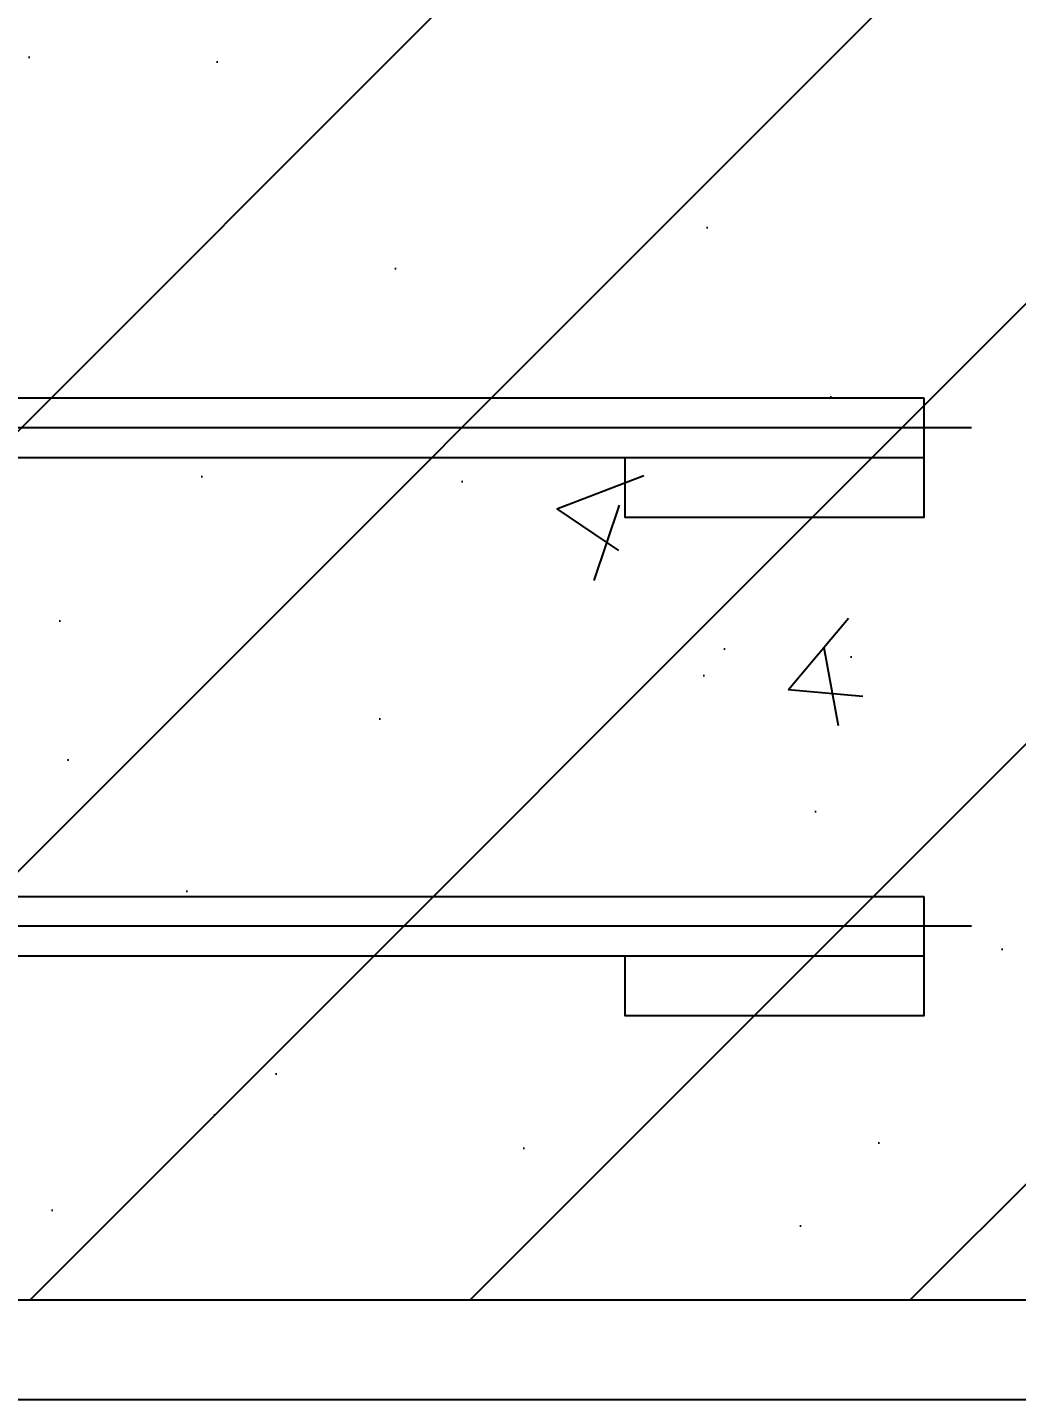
# Model space of a CAD drawing. Extents: x 6843040 to 15500510, y -6507076 to -4940511.
# Drawn here: x 7652007.8 to 7652206.4, y -6168503.9 to -6168228.5 of the extents above; entities that cross this region are included whole.
import ezdxf
from ezdxf.enums import TextEntityAlignment as Align

# ---------------------------------------------------------------- set-up
doc = ezdxf.new("R2010")
doc.units = 0
doc.header["$LTSCALE"] = 1000
doc.header["$MEASUREMENT"] = 0
doc.linetypes.add('ACAD_ISO04W100', pattern=[30.5, 24, -3, 0.5, -3])
doc.linetypes.add('HIDDEN', pattern=[0.375, 0.25, -0.125])
for name, color, linetype in [('E_LINE_1', 1, 'Continuous'), ('GC', 3, 'Continuous'), ('LT-dim 1', 3, 'Continuous'), ('LT-dim 2', 253, 'Continuous'), ('LT-dim 4', 253, 'Continuous'), ('LT-dim 5', 3, 'Continuous'), ('LT-dim 50', 253, 'Continuous'), ('LT-Fill-玻璃1', 14, 'Continuous'), ('LT-文字标注', 7, 'Continuous'), ('LT-焊缝', 1, 'Continuous'), ('PUB_HATCH', 8, 'Continuous'), ('Q02中线', 3, 'Continuous'), ('Q03轴线', 1, 'ACAD_ISO04W100'), ('Q08虚线', 75, 'HIDDEN'), ('Q09辅材', 31, 'Continuous'), ('WELDING', 1, 'Continuous'), ('批荡层', 213, 'Continuous')]:
    doc.layers.add(name, color=color, linetype=linetype)
doc.styles.add('LT-文字标注', font='romans.shx', dxfattribs={"width": 0.8, "bigfont": 'gbhzfs.shx'})

# ---------------------------------------------------------------- blocks, each defined once
blk = doc.blocks.new('LT-BLK-20220127160324', base_point=(-28533.22878983965, -2765.200322864111))
at = {"color": 1, "linetype": 'ACAD_ISO04W100', "ltscale": 0.4}
for p, q in [((-28777.79650946474, -2715.166449711192), (-28533.22878983943, -2715.166449711192)), ((-28521.34176281607, -2765.200322864112), (-28586.01604931476, -2765.200322864112)), ((-28777.79650946474, -2815.200322864112), (-28533.22878983943, -2815.200322864112))]:
    blk.add_line(p, q, dxfattribs=at)
at = {"layer": 'GC', "color": 3}
blk.add_lwpolyline([(-28543.22878983943, -2865.200322864112), (-28543.22878983943, -2665.200322864112), (-28533.22878983943, -2665.200322864112), (-28533.22878983943, -2865.200322864112)], close=True, dxfattribs=at)
for points in [[(-28543.22878983943, -2709.166449711192), (-28768.22878983943, -2709.166449711192)], [(-28768.22878983943, -2709.166449711192), (-28768.22878983943, -2733.166449711192), (-28708.22878983943, -2733.166449711192), (-28708.22878983943, -2721.166449711192)], [(-28543.22878983943, -2809.200322864112), (-28768.22878983943, -2809.200322864112)], [(-28768.22878983943, -2809.200322864112), (-28768.22878983943, -2833.200322864112), (-28708.22878983943, -2833.200322864112), (-28708.22878983943, -2821.200322864112)]]:
    blk.add_lwpolyline(points, dxfattribs=at)
at = {"layer": 'GC', "ltscale": 3}
for points in [[(-28768.22878983943, -2721.166449711192), (-28543.22878983943, -2721.166449711192)], [(-28768.22878983943, -2821.200322864112), (-28543.22878983943, -2821.200322864112)]]:
    blk.add_lwpolyline(points, dxfattribs=at)
at = {"layer": 'LT-文字标注', "style": 'LT-文字标注', "width": 0.8}
blk.add_text('MJ-01', height=6, rotation=270, dxfattribs=at).set_placement((-28541.59687122377, -2776.851695046294), align=Align.BOTTOM_RIGHT)
blk = doc.blocks.new('LT-BLK-20230912092320', base_point=(26757.03690911889, -59640.51827964919))
at = {"layer": 'GC', "elevation": -7.885113618080002e-10}
blk.add_lwpolyline([(26737.03690921515, -59620.51827953071), (26737.03690904239, -59660.51827953071), (26777.03690904239, -59660.51827970371), (26777.03690921515, -59620.51827970371)], close=True, dxfattribs=at)
at = {"layer": 'LT-焊缝', "elevation": -7.885113618080002e-10}
for points in [[(26737.03690950568, -59620.51827953071, -0.5773502691896255), (26744.53690952441, -59616.18815254423, 0.267949192431045), (26742.03690950568, -59620.51827955234, -0.5773502691896255), (26749.53690952441, -59616.18815256585, 0.267949192431045), (26747.03690950568, -59620.51827957396, -0.5773502691896255), (26754.53690952441, -59616.18815258748, 0.267949192431045), (26752.03690950568, -59620.51827959558, -0.5773502691896255), (26759.53690952441, -59616.1881526091, 0.267949192431045), (26757.03690950568, -59620.51827961721, -0.5773502691896255), (26764.53690952441, -59616.18815263073, 0.267949192431045), (26762.03690950568, -59620.51827963883, -0.9999999999999999), (26772.03690950568, -59620.51827968208, -0.9999999999999999)], [(26737.03690904239, -59660.51827953071, -0.5773502691896255), (26732.70678205587, -59653.01827951201, 0.2679491924310612), (26737.03690906399, -59655.51827953071, -0.5773502691896255), (26732.70678207746, -59648.01827951201, 0.2679491924310612), (26737.03690908558, -59650.51827953071, -0.5773502691896255), (26732.70678209906, -59643.01827951201, 0.2679491924310612), (26737.03690910718, -59645.51827953071, -0.5773502691896255), (26732.70678212065, -59638.01827951201, 0.2679491924310612), (26737.03690912877, -59640.51827953071, -0.5773502691896255), (26732.70678214225, -59633.01827951201, 0.2679491924310612), (26737.03690915037, -59635.51827953071, -0.5773502691896255), (26732.70678216384, -59628.01827951201, 0.2679491924310612), (26737.03690917196, -59630.51827953071, -0.9999999999999999), (26737.03690921515, -59620.51827953071, -0.9999999999999999)], [(26777.03690933269, -59660.51827970371, 0.5773502691896255), (26781.36703631917, -59653.01827968498, -0.267949192431045), (26777.03690931106, -59655.51827970371, 0.5773502691896255), (26781.36703629755, -59648.01827968498, -0.267949192431045), (26777.03690928944, -59650.51827970371, 0.5773502691896255), (26781.36703627592, -59643.01827968498, -0.267949192431045), (26777.03690926782, -59645.51827970371, 0.5773502691896255), (26781.3670362543, -59638.01827968498, -0.267949192431045), (26777.03690924619, -59640.51827970371, 0.5773502691896255), (26781.36703623267, -59633.01827968498, -0.267949192431045), (26777.03690922457, -59635.51827970371, 0.5773502691896255), (26781.36703621105, -59628.01827968498, -0.267949192431045), (26777.03690920294, -59630.51827970371, 0.9999999999999999), (26777.03690915969, -59620.51827970371, 0.9999999999999999)], [(26777.03690933269, -59660.51827970371, -0.5773502691896255), (26769.53690931396, -59664.84840669019, 0.2679491924310453), (26772.03690933269, -59660.51827968208, -0.5773502691896255), (26764.53690931396, -59664.84840666856, 0.2679491924310453), (26767.03690933269, -59660.51827966046, -0.5773502691896255), (26759.53690931396, -59664.84840664694, 0.2679491924310453), (26762.03690933269, -59660.51827963883, -0.5773502691896255), (26754.53690931396, -59664.84840662531, 0.2679491924310453), (26757.03690933269, -59660.51827961721, -0.5773502691896255), (26749.53690931396, -59664.84840660369, 0.2679491924310453), (26752.03690933269, -59660.51827959558, -0.5773502691896255), (26744.53690931396, -59664.84840658207, 0.2679491924310453), (26747.03690933269, -59660.51827957396, -0.9999999999999999), (26737.03690933269, -59660.51827953071, -0.9999999999999999)]]:
    blk.add_lwpolyline(points, format="xyb", dxfattribs=at)
at = {"layer": 'Q02中线'}
for centre, start, end in [((26757.03690912202, -59622.24172785112), 14.85003435053644, 165.1499661307899), ((26757.03690912202, -59658.79483164779), 194.8500338692101, 345.1499656494636)]:
    blk.add_arc(centre, 6.724602048390796, start, end, dxfattribs=at)
at = {"layer": 'Q03轴线', "ltscale": 0.2, "elevation": -7.885113618080002e-10}
for points in [[(26757.036909285, -59618.1217996455), (26757.03690889757, -59662.91475964852)], [(26734.64040912222, -59640.5182794533), (26779.43340911996, -59640.51827977367)]]:
    blk.add_lwpolyline(points, dxfattribs=at)
at = {"layer": 'Q08虚线', "ltscale": 20}
for p, q in [((26750.53690894181, -59660.51827952204), (26750.53690911457, -59620.51827952204)), ((26763.53690911457, -59620.51827965277), (26763.53690894181, -59660.51827965277))]:
    blk.add_line(p, q, dxfattribs=at)
at = {"layer": 'Q09辅材', "elevation": -7.885113618080002e-10}
for points in [[(26757.03690918069, -59628.51827964701, -1), (26757.03690907685, -59652.51827964701, -1), (26757.03690918069, -59628.51827964701, -1)], [(26757.03690916672, -59631.82003763832, -1), (26757.03690909129, -59649.2165216557, -1), (26757.03690916672, -59631.82003763832, -1)], [(26757.03690915462, -59634.51827964701, -1), (26757.03690910293, -59646.51827964701, -1), (26757.03690915462, -59634.51827964701, -1)], [(26761.6869091196, -59640.51827967457, -2.414213553180824), (26757.03690911923, -59635.8682796485, -2.414213553180824)]]:
    blk.add_lwpolyline(points, format="xyb", dxfattribs=at)
blk.add_lwpolyline([(26766.96190912556, -59640.51827970484), (26761.99940918852, -59631.51827968336), (26752.0744091915, -59631.51827960318), (26747.11190911662, -59640.51827955193), (26752.07440902432, -59649.51827958828), (26761.99940908095, -59649.51827966846), (26766.96190912556, -59640.51827970484)], dxfattribs=at)
blk = doc.blocks.new('LT-BLK-20240910174306', base_point=(-5314322.416525414, -274178.3343760101))
at = {"layer": 'LT-Fill-玻璃1'}
h = blk.add_hatch(dxfattribs=at)
h.set_pattern_fill('DOTS', color=8, scale=0.5)
h.set_pattern_definition([(0, (-5830511.421830405, -915288.5849964796), (0.396875, 0.79375), [0, -0.79375])])
h.paths.add_polyline_path([(-5314418.416507781, -274118.3349154486), (-5314418.416507781, -274116.3349156078), (-5314505.514428652, -274116.3340869455), (-5314505.514428652, -274240.3340869455), (-5314417.691559562, -274240.3349221753), (-5314417.691559562, -274238.334922175), (-5314503.514428652, -274238.3340869455), (-5314503.514428652, -274118.3340869455)])
at = {"layer": 'WELDING'}
h = blk.add_hatch(color=256, dxfattribs=at)
h.dxf.hatch_style = 1
edge = h.paths.add_edge_path()
edge.add_line((-5314332.416525424, -274112.3343760101), (-5314332.416525424, -274118.3343760101))
edge.add_line((-5314332.416525424, -274118.3343760101), (-5314338.416525424, -274118.3343760101))
edge.add_arc((-5314332.416525424, -274118.3343760101), 6, 90, 180, ccw=False)
h = blk.add_hatch(color=256, dxfattribs=at)
h.dxf.hatch_style = 1
edge = h.paths.add_edge_path()
edge.add_line((-5314332.416525424, -274244.3343760101), (-5314332.416525424, -274238.3343760101))
edge.add_line((-5314332.416525424, -274238.3343760101), (-5314338.416525424, -274238.3343760101))
edge.add_arc((-5314332.416525424, -274238.3343760101), 6, 180, 270)
at = {"layer": 'GC'}
blk.add_line((-5314338.416525424, -274118.3343760101), (-5314338.416525424, -274238.3343760101), dxfattribs=at)
at = {"layer": 'GC', "elevation": -1.386131914957855e-08}
blk.add_lwpolyline([(-5314332.416525415, -274238.3343760098), (-5314332.416525415, -274118.3343760098), (-5314502.416525414, -274118.3343760101), (-5314502.416525414, -274238.3343760101)], close=True, dxfattribs=at)
at = {"layer": 'LT-dim 2', "color": 8, "elevation": -2.790833495017775e-08}
blk.add_lwpolyline([(-5314418.416507781, -274116.3349156564), (-5314505.514428652, -274116.3340869455), (-5314505.514428652, -274240.3340869455), (-5314418.416507781, -274240.329905626)], dxfattribs=at)
at = {"layer": 'LT-dim 5', "color": 1}
for centre, start in [((-5314332.416525424, -274124.3343760101), 90), ((-5314332.416525424, -274130.3343760101), 149.9999999555982), ((-5314332.416525424, -274136.3343760101), 149.9999999555982), ((-5314332.416525424, -274142.3343760101), 149.9999999555982), ((-5314332.416525424, -274148.3343760101), 149.9999999555982), ((-5314332.416525424, -274154.3343760101), 149.9999999555982), ((-5314332.416525424, -274160.3343760101), 149.9999999555982), ((-5314332.416525424, -274166.3343760101), 149.9999999555982), ((-5314332.416525424, -274172.3343760101), 149.9999999555982), ((-5314332.416525424, -274178.3343760101), 149.9999999555982), ((-5314332.416525424, -274184.3343760101), 149.9999999555982), ((-5314332.416525424, -274190.3343760101), 149.9999999555982), ((-5314332.416525424, -274196.3343760101), 149.9999999555982), ((-5314332.416525424, -274202.3343760101), 149.9999999555982), ((-5314332.416525424, -274208.3343760101), 149.9999999555982), ((-5314332.416525424, -274214.3343760101), 149.9999999555982), ((-5314332.416525424, -274220.3343760101), 149.9999999555982), ((-5314332.416525424, -274226.3343760101), 149.9999999555982), ((-5314332.416525424, -274232.3343760101), 149.9999999555982)]:
    blk.add_arc(centre, 6, start, 270, dxfattribs=at)
at = {"layer": 'WELDING'}
for points in [[(-5314332.416525424, -274112.3343760101), (-5314332.416525424, -274118.3343760101), (-5314338.416525424, -274118.3343760101, -0.414213562373094)], [(-5314332.416525424, -274244.3343760101), (-5314332.416525424, -274238.3343760101), (-5314338.416525424, -274238.3343760101, 0.414213562373094)]]:
    blk.add_lwpolyline(points, format="xyb", close=True, dxfattribs=at)
at = {"layer": 'LT-dim 4', "xscale": -1, "rotation": 90}
for p in [(-5314467.514428904, -274150.8334533597, -1.464980462602498e-08), (-5314467.514428504, -274205.8347208475, -1.464980462602498e-08)]:
    blk.add_blockref('LT-BLK-20230912092320', p, dxfattribs=at)
at = {"layer": 'LT-dim 50', "xscale": -1}
blk.add_blockref('LT-BLK-20220127160324', (-5314332.416525414, -274178.3343760101), dxfattribs=at)
blk = doc.blocks.new('LT-BLK-20240910180156', base_point=(-5314482.16671394, -280328.3343760425, -1.386131914957855e-08))
at = {"layer": 'LT-dim 1', "ltscale": 1000}
blk.add_blockref('LT-BLK-20240910174306', (-5314322.416525414, -281578.3343759984), dxfattribs=at)

msp = doc.modelspace()

# ---------------------------------------------------------------- hatches: boundary and pattern name
at = {"layer": 'PUB_HATCH'}
h = msp.add_hatch(dxfattribs=at)
h.set_pattern_fill('钢筋混凝土', color=256, scale=25, style=0)
h.set_pattern_definition([(45, (3825, 3999.999999994412), (-44.19417382415921, 44.19417382415922), []), (49.99999999999999, (3825, 3999.999999994412), (179.3150456501884, -15.68803374564878), [18.75, -206.25]), (355, (3825, 3999.999999994412), (-34.68783340325, 188.048033425003), [15, -165]), (100.4514, (3839.942920000292, 3998.692664994858), (144.6273454285054, 172.3598855152384), [15.9350475, -175.285528]), (46.18420000000002, (3825, 4049.999999994412), (266.8102621564111, -41.37975358225452), [28.12499999999998, -309.3749999999997]), (96.6356, (3847.234186249785, 4046.551673244685), (233.6656763871758, 243.5294677251104), [23.902572, -262.92825]), (351.1842, (3825, 4049.999999994412), (233.6654862834068, 243.5296502313311), [22.5, -247.5]), (21, (3850, 4037.499999994412), (149.2267630296154, -100.6547226663347), [18.75, -206.25]), (326.0000000000001, (3850, 4037.499999994412), (60.82883298039543, 181.2875112617133), [15, -165]), (71.4514, (3862.435558250174, 4029.112098494545), (210.0556571453725, 80.6326241774881), [15.9350475, -175.285528]), (37.50000000000001, (3825, 3999.999999994412), (3.039963829322667, 83.22346345782788), [0, -163, 0, -167.5, 0, -165.625]), (7.499999999999999, (3825, 3999.999999994412), (65.76738436053715, 98.60292797059006), [0, -95.5, 0, -159.25, 0, -63.125]), (327.5, (3769.25, 3999.999999994412), (133.4556090431022, -5.638717933594939), [0, -62.5, 0, -195, 0, -258.75]), (317.5, (3744.25, 3999.999999994412), (145.7965423355966, 25.02624558307943), [0, -81.25, 0, -129.5, 0, -183.75])])
h.paths.add_polyline_path([(7651952.694658224, -6166783.889315872), (7651952.694658224, -6168483.889315872), (7652452.694658224, -6168483.889315872), (7652452.694658224, -6167113.889315872), (7652986.679203224, -6167113.889315872), (7652986.679203224, -6166983.889315872), (7652152.694658224, -6166983.889315872), (7652152.694658224, -6166783.889315872)])

# ---------------------------------------------------------------- linework, layer by layer
at = {"layer": 'E_LINE_1'}
msp.add_lwpolyline([(7651952.694658224, -6166783.889315872), (7651952.694658224, -6168483.889315872), (7652452.694658224, -6168483.889315872), (7652452.694658224, -6167113.889315872), (7652986.679203224, -6167113.889315872), (7652986.679203224, -6166983.889315872), (7652152.694658224, -6166983.889315872), (7652152.694658224, -6166783.889315872), (7651952.694658224, -6166783.889315872)], dxfattribs=at)
at = {"layer": '批荡层'}
msp.add_lwpolyline([(7652986.679203224, -6166963.889315872), (7652172.694658224, -6166963.889315872), (7652172.694658224, -6166763.889315872), (7651932.694658224, -6166763.889315872), (7651932.694658224, -6168503.889315872), (7652472.694658224, -6168503.889315872), (7652472.694658224, -6167133.889315872), (7652986.679203224, -6167133.889315872)], dxfattribs=at)

# ---------------------------------------------------------------- block references
at = {"layer": 'LT-dim 1', "ltscale": 1000}
msp.add_blockref('LT-BLK-20240910180156', (7651803.054738375, -6167108.889315916, -1.386131914957855e-08), dxfattribs=at)

doc.saveas('drawing.dxf')
